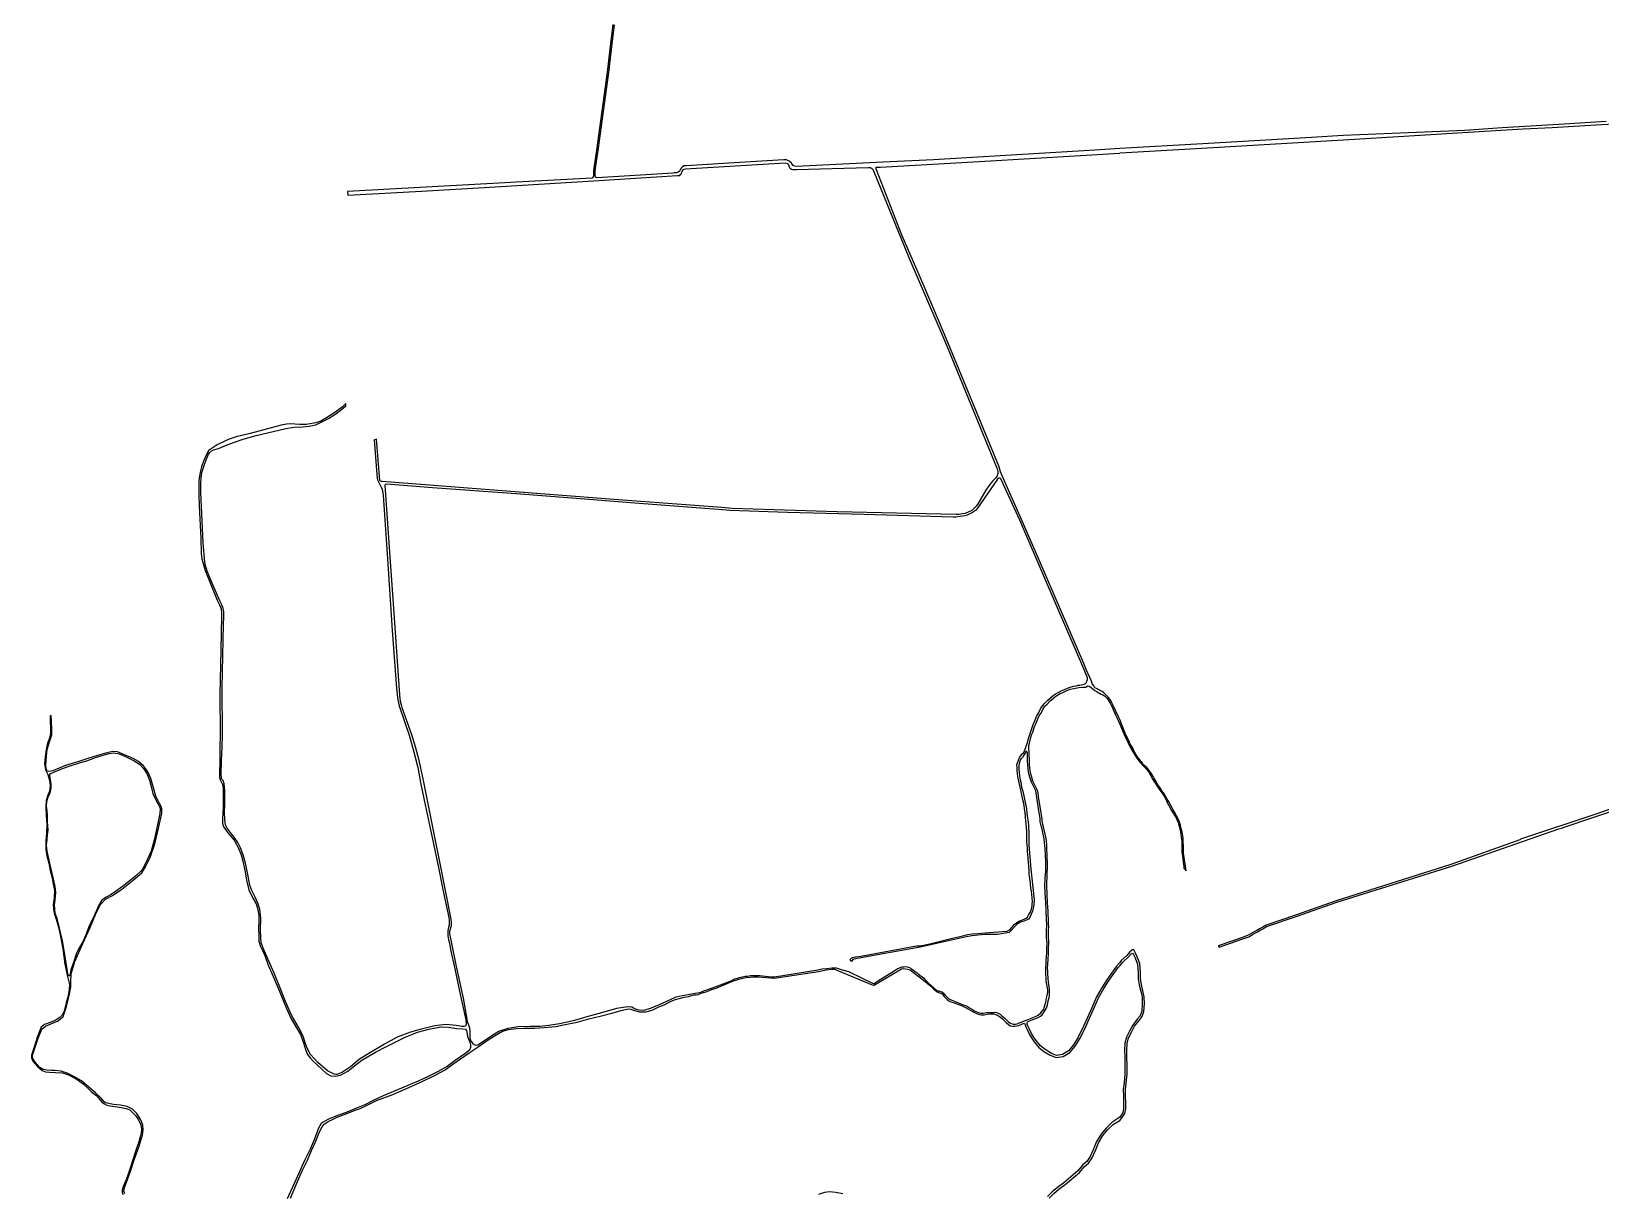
# Model space of a CAD drawing. Extents: x 0 to 349712, y 0 to 6275741.
# Drawn here: x 341252 to 344252, y 6269076 to 6271297 of the extents above; entities that cross this region are included whole.
import ezdxf

# ---------------------------------------------------------------- set-up
doc = ezdxf.new("R2010")
doc.units = 0
doc.header["$LTSCALE"] = 5
doc.layers.add('CALLES-URBANAS', color=6, linetype='Continuous')

msp = doc.modelspace()

# ---------------------------------------------------------------- linework, layer by layer
at = {"layer": 'CALLES-URBANAS'}
for points, elevation in [([(342363.9, 6271310.7), (342359.5, 6271274.2), (342353.1, 6271219.7), (342332.6, 6271070.2), (342327.8, 6271036.2), (342326.7, 6271029.2), (342326.6, 6271023.2), (342326.6, 6271021.2), (342326, 6271019.7), (342324.3, 6271017.2), (342178.9, 6271009.2), (342157.3, 6271007.7), (341856.8, 6270991.2), (341857, 6270984.2), (341998.3, 6270992.2), (342128.5, 6270999.7), (342326.6, 6271011.7), (342487.4, 6271021.7), (342490.1, 6271021.7), (342491.8, 6271022.2), (342493.5, 6271023.7), (342495.1, 6271025.7), (342495.4, 6271027.2), (342496.4, 6271029.7), (342497.7, 6271031.7), (342499, 6271033.2), (342500.5, 6271034.2), (342502.8, 6271034.7), (342693.1, 6271046.2), (342695.7, 6271045.7), (342698.2, 6271044.7), (342699.1, 6271043.2), (342700.1, 6271041.7), (342700.4, 6271040.2), (342701, 6271038.7), (342702.2, 6271036.2), (342703.7, 6271035.2), (342705.5, 6271034.2), (342708.1, 6271033.2), (342709.6, 6271033.2), (342712.5, 6271033.2), (342714.9, 6271033.2), (342851.8, 6271037.2), (342855.6, 6271037.2), (342858.3, 6271035.7), (342860.3, 6271034.7), (342861.2, 6271033.2), (342862, 6271030.7), (342929.8, 6270865.2), (342983.3, 6270740.7)], 26595), ([(343332.9, 6271073.7), (343285.5, 6271070.7), (342977, 6271051.7), (342880.1, 6271047.2), (342714.6, 6271039.2), (342712.1, 6271039.7), (342708.9, 6271041.2), (342705.3, 6271045.7), (342700.7, 6271049.7), (342696.1, 6271051.7), (342690.7, 6271052.2), (342595.7, 6271046.2), (342503.8, 6271040.7), (342499.6, 6271040.2), (342497.3, 6271038.7), (342495.1, 6271036.7), (342493.1, 6271034.2), (342491.9, 6271031.2), (342490.6, 6271029.7), (342488.5, 6271028.2), (342485.5, 6271027.2), (342480.9, 6271027.2), (342478.6, 6271026.7), (342334, 6271017.7), (342332.1, 6271018.2), (342330.8, 6271018.7), (342329.8, 6271020.7), (342329.8, 6271023.2), (342330, 6271028.7), (342331, 6271035.7), (342335.8, 6271069.7), (342356.3, 6271219.2), (342362.7, 6271273.7), (342367.1, 6271310.2)], 26594), ([(344263.1, 6271125.2), (344172.2, 6271119.2), (344064, 6271113.2), (343992.5, 6271108.2), (343884.9, 6271103.7), (343760.1, 6271098.2), (343699.9, 6271094.7), (343492.1, 6271082.7), (343332.9, 6271073.7)], 26651), ([(344298.6, 6271121.7), (344222.5, 6271116.7), (344159.9, 6271113.2), (344104.2, 6271110.7), (344030.3, 6271106.2), (343886.1, 6271097.2), (343760.9, 6271089.7), (343489.9, 6271073.7), (343345.2, 6271065.2), (343332.9, 6271064.7)], 26653), ([(342988.5, 6270740.7), (342957.5, 6270814.2), (342949.7, 6270832.2), (342917.3, 6270906.7), (342867.9, 6271032.7), (342866.7, 6271036.7), (342868, 6271037.7), (342869.5, 6271037.7), (342872.7, 6271038.2), (342875.8, 6271038.2), (343075.3, 6271049.7), (343332.9, 6271064.7)], 26596), ([(342983.3, 6270740.7), (343000.5, 6270700.7), (343098.9, 6270461.2), (343099.9, 6270456.2), (343100.1, 6270452.2), (343099.6, 6270450.2), (343098.8, 6270448.2), (343097.5, 6270445.7), (343095.7, 6270443.7), (343090.4, 6270438.2), (343083.9, 6270430.7), (343077.1, 6270420.2), (343061.3, 6270393.2), (343058.6, 6270390.2), (343050, 6270381.7), (343037.3, 6270375.7), (343032.2, 6270375.2), (343026, 6270373.7), (343020, 6270373.7), (342792.7, 6270379.2), (342592.1, 6270385.2), (342572.3, 6270387.2), (342383, 6270401.2), (342234.7, 6270412.7), (342046, 6270427.2), (341922.9, 6270437.2), (341921.5, 6270437.2), (341919.7, 6270437.7), (341918.6, 6270438.7), (341911.9, 6270517.7), (341907.6, 6270516.7), (341912.6, 6270450.2), (341913.5, 6270443.2), (341914.1, 6270440.2), (341915, 6270437.7), (341916.2, 6270435.2), (341921.6, 6270424.7), (341922.8, 6270421.7), (341923.6, 6270419.2), (341924.6, 6270410.7), (341933.1, 6270289.2), (341942.1, 6270152.2), (341950.3, 6270041.7), (341951.3, 6270030.7), (341952.1, 6270023.7), (341953.2, 6270017.2), (341954.6, 6270010.7), (341955.7, 6270006.2), (341974.2, 6269952.2), (341982.1, 6269924.7), (341990.8, 6269890.2), (341996.2, 6269861.7), (342003.2, 6269828.2), (342013, 6269783.2), (342021.3, 6269744.2), (342030.5, 6269699.2), (342038.2, 6269660.2), (342044.1, 6269632.7), (342050.3, 6269603.7), (342051.1, 6269597.2), (342051.2, 6269593.2), (342051, 6269589.2), (342049.6, 6269584.2), (342048.6, 6269578.7), (342048.3, 6269573.7), (342048.2, 6269568.7), (342049.8, 6269561.2), (342051.5, 6269554.7), (342053.6, 6269542.2), (342061.5, 6269505.2), (342070.8, 6269462.7), (342076.2, 6269436.7), (342083, 6269408.2), (342083.5, 6269399.7), (342083.1, 6269397.7), (342082.2, 6269396.2), (342079.9, 6269395.2), (342077.9, 6269395.2), (342075.4, 6269395.2), (342064.4, 6269397.2), (342044.6, 6269399.2), (342023.6, 6269396.7), (341997.3, 6269390.2), (341976.8, 6269384.2), (341951.8, 6269374.7), (341927.1, 6269361.7), (341903.5, 6269347.7), (341879.7, 6269332.7), (341862.1, 6269318.2), (341847, 6269308.2), (341841.5, 6269305.2), (341838.8, 6269304.2), (341836.5, 6269303.7), (341834.2, 6269303.7), (341830.8, 6269304.2), (341818.6, 6269310.7), (341799.6, 6269326.7), (341786.1, 6269341.7), (341779.3, 6269353.7), (341775.7, 6269364.2), (341772.6, 6269374.7), (341769.5, 6269381.7), (341762.9, 6269393.7), (341749.7, 6269417.2), (341737.9, 6269443.2), (341728.4, 6269467.2), (341716.1, 6269497.2), (341704.4, 6269524.7), (341696.3, 6269543.7), (341691.8, 6269555.2), (341691.1, 6269564.2), (341690.2, 6269580.2), (341690.6, 6269602.2), (341689.2, 6269619.7), (341685, 6269631.2), (341679.9, 6269642.7), (341673.5, 6269655.2), (341669.9, 6269665.2), (341666.6, 6269682.7), (341661.7, 6269707.2), (341657.4, 6269723.2), (341652.2, 6269736.7), (341647, 6269747.2), (341639.8, 6269757.2), (341632.2, 6269766.7), (341626.6, 6269774.2), (341623.6, 6269780.7), (341622.5, 6269784.7), (341621.8, 6269791.7), (341621.7, 6269803.7), (341621.9, 6269819.2), (341622.1, 6269831.2), (341621.9, 6269846.2), (341620.8, 6269859.2), (341618.7, 6269865.2), (341616, 6269868.7), (341614.8, 6269879.7), (341615.9, 6269903.2), (341616.8, 6269929.2), (341617.3, 6269953.7), (341617, 6270042.7), (341618.7, 6270134.2), (341619.4, 6270162.2), (341620, 6270178.7), (341619.9, 6270187.7), (341619, 6270194.2), (341616.4, 6270201.2), (341612.6, 6270209.2), (341599.7, 6270238.2), (341588.1, 6270265.7), (341585, 6270276.7), (341583.8, 6270282.7), (341580.6, 6270319.7), (341576.4, 6270416.2), (341575.9, 6270426.7), (341575.9, 6270433.7), (341576.7, 6270443.7), (341578.2, 6270454.2), (341581.6, 6270465.7), (341586.4, 6270478.7), (341590.8, 6270489.2), (341593.4, 6270492.7), (341596.1, 6270495.2), (341600.6, 6270497.7), (341609.7, 6270500.2), (341623.3, 6270505.7), (341638.9, 6270511.7), (341657.3, 6270517.7), (341681.9, 6270524.7), (341738.8, 6270538.2), (341754.6, 6270540.7), (341770.8, 6270541.7), (341783.3, 6270542.7), (341796.2, 6270545.7), (341804.9, 6270549.7), (341820.5, 6270557.7), (341832.6, 6270565.2), (341845.3, 6270574.7), (341853.5, 6270581.7), (341853.3, 6270586.2), (341846.4, 6270579.2), (341830.6, 6270567.7), (341816.2, 6270558.7), (341805.9, 6270552.7), (341796.1, 6270549.2), (341792.2, 6270548.7), (341785.1, 6270547.2), (341777.5, 6270546.2), (341764.9, 6270546.2), (341747.8, 6270547.2), (341739.9, 6270546.7), (341730, 6270544.7), (341670.4, 6270528.7), (341643.5, 6270522.2), (341630.5, 6270518.2), (341623.3, 6270514.7), (341607.7, 6270507.2), (341594, 6270498.2), (341591.7, 6270496.7), (341586.7, 6270488.7), (341581.2, 6270475.7), (341577.7, 6270465.2), (341574.7, 6270455.2), (341573.6, 6270447.2), (341572.6, 6270439.2), (341572.4, 6270425.2), (341572.6, 6270411.7), (341573, 6270390.2), (341575.9, 6270328.7), (341577.1, 6270299.7), (341578.3, 6270288.7), (341580.8, 6270280.2), (341584.6, 6270266.7), (341594, 6270243.2), (341607.6, 6270210.2), (341612.1, 6270201.2), (341613.9, 6270196.7), (341614.9, 6270193.7), (341615.3, 6270192.2), (341615.5, 6270186.2), (341615.6, 6270179.7), (341614.5, 6270114.7), (341612.8, 6270030.2), (341613.1, 6269954.7), (341612.5, 6269926.7), (341612.6, 6269900.2), (341611.7, 6269881.2), (341611.8, 6269871.2), (341613.6, 6269865.2), (341616, 6269861.7), (341617.6, 6269857.7), (341618.6, 6269851.7), (341618.6, 6269838.2), (341618.7, 6269816.7), (341618.3, 6269802.2), (341617.9, 6269793.2), (341617.5, 6269784.2), (341618.3, 6269780.7), (341620.1, 6269776.2), (341623.2, 6269771.7), (341628, 6269765.7), (341639.8, 6269751.2), (341647.7, 6269737.7), (341653.3, 6269723.2), (341656.7, 6269711.2), (341661.1, 6269690.7), (341663.7, 6269675.2), (341668, 6269656.7), (341675.6, 6269640.7), (341681.9, 6269629.7), (341685.2, 6269618.7), (341686.8, 6269606.7), (341687, 6269595.7), (341686.6, 6269582.7), (341686.9, 6269568.7), (341686.9, 6269558.7), (341690, 6269548.2), (341694.2, 6269540.7), (341698.6, 6269530.7), (341705.2, 6269512.7), (341712.3, 6269495.2), (341725.8, 6269464.2), (341739.7, 6269429.7), (341749.2, 6269409.7), (341757, 6269396.2), (341767, 6269379.7), (341772.2, 6269364.2), (341776.6, 6269351.2), (341780.3, 6269341.7), (341785.1, 6269335.2), (341791.8, 6269328.2), (341798.7, 6269322.2), (341808.2, 6269313.2), (341816.6, 6269305.2), (341825, 6269300.7), (341833.5, 6269300.2), (341842.9, 6269302.2), (341857, 6269310.2), (341870.2, 6269320.2), (341884.1, 6269331.2), (341910.1, 6269346.2), (341932.4, 6269357.7), (341965.3, 6269374.2), (341990.2, 6269384.2), (342011.9, 6269390.2), (342035.2, 6269394.7), (342049.6, 6269394.2), (342065.2, 6269391.7), (342077.1, 6269390.7), (342082.1, 6269390.2), (342084.3, 6269387.7), (342084.6, 6269384.2), (342086.3, 6269376.2), (342089, 6269368.7), (342090.9, 6269363.2), (342092, 6269359.7), (342092, 6269355.2), (342089.9, 6269350.2), (342081, 6269343.2), (342062.5, 6269330.2), (342047.1, 6269318.7), (342029.9, 6269309.2), (342010.7, 6269299.7), (341991.6, 6269290.7), (341976.1, 6269284.2), (341959.8, 6269277.2), (341940.2, 6269269.2), (341924.7, 6269262.7), (341905.4, 6269253.7), (341889.6, 6269245.7), (341873.9, 6269239.2), (341854.2, 6269230.7), (341837.5, 6269225.2), (341818.7, 6269217.2), (341810, 6269212.7), (341806.5, 6269209.7), (341801.3, 6269200.7), (341792.6, 6269178.7), (341785.2, 6269160.7), (341775.1, 6269140.2), (341766.9, 6269122.2), (341754.7, 6269095.2), (341741.5, 6269065.7)], 26909), ([(343332.9, 6269982.1), (343331.2, 6269986.2), (343319, 6270011.7), (343318, 6270013.7), (343315.9, 6270018.2), (343311.5, 6270024.2), (343307.9, 6270028.2), (343305, 6270030.7), (343302, 6270033.7), (343299.2, 6270035.7), (343294.5, 6270038.2), (343288.8, 6270041.2), (343285.6, 6270042.7), (343283.4, 6270046.2), (343280.1, 6270050.7), (343278.9, 6270055.7), (343276.1, 6270062.7), (343268.6, 6270077.7), (343264.5, 6270089.2), (343221.6, 6270187.7), (343177.6, 6270289.7), (343145.2, 6270364.7), (343110.7, 6270442.2), (343108.8, 6270446.5), (343107.1, 6270450.9), (343105.1, 6270455.7), (343102.4, 6270465.2), (343004.8, 6270701.7), (342988.5, 6270740.7)], 26901), ([(343217.9, 6270186.7), (343141.8, 6270363.2), (343105.9, 6270442.2), (343104.2, 6270443.2), (343101.9, 6270443.2), (343099.5, 6270441.7), (343067.9, 6270396.2), (343064.1, 6270390.7), (343061.2, 6270386.2), (343057.1, 6270381.7), (343053.6, 6270379.2), (343051.3, 6270377.7), (343047.9, 6270375.7), (343041, 6270372.7), (343036.6, 6270371.2), (343027.8, 6270370.2), (343019.7, 6270369.2), (343014.6, 6270369.2), (342844.1, 6270373.7), (342697.5, 6270377.7), (342587.6, 6270381.7), (342573.3, 6270383.2), (342397.5, 6270396.2), (342326, 6270401.7), (342178.9, 6270413.2), (342019.1, 6270425.2), (341930.9, 6270431.7), (341929.1, 6270431.2), (341927.9, 6270430.2), (341937, 6270302.2), (341945.5, 6270176.2), (341955.7, 6270029.2), (341956.6, 6270022.2), (341957.2, 6270017.2), (341959.2, 6270010.2), (341960.6, 6270005.2), (341978.7, 6269953.7), (341986, 6269930.7), (341992.3, 6269907.2), (342000.5, 6269868.7), (342019.1, 6269776.2), (342034.3, 6269700.7), (342052.8, 6269606.7), (342054.4, 6269599.7), (342054.8, 6269594.7), (342054.7, 6269590.7), (342054.6, 6269587.7), (342053.6, 6269583.7), (342052.7, 6269580.7), (342051.9, 6269577.2), (342051.8, 6269572.7), (342055.6, 6269554.2), (342063.7, 6269513.2), (342077.7, 6269449.7), (342085.6, 6269405.7), (342089.7, 6269392.7), (342090.6, 6269385.7), (342090.4, 6269380.7), (342090.4, 6269375.2), (342091.2, 6269370.2), (342093.5, 6269365.7), (342096.1, 6269362.2), (342100.1, 6269360.2), (342102.8, 6269359.7), (342105.6, 6269360.2), (342112.6, 6269364.7), (342132.7, 6269378.2), (342145.8, 6269386.2), (342163.8, 6269392.2), (342183.1, 6269395.2), (342205.9, 6269395.7), (342224.2, 6269396.2), (342241.5, 6269397.7), (342261.8, 6269401.2), (342291.1, 6269407.7), (342315.1, 6269414.2), (342342.8, 6269422.2), (342371.7, 6269430.2), (342391.6, 6269433.7), (342400.2, 6269432.7), (342406.3, 6269429.2), (342413.6, 6269427.2), (342423.9, 6269426.7), (342437.8, 6269430.7), (342458.6, 6269439.7), (342485.1, 6269451.7), (342496.5, 6269454.7), (342500.7, 6269455.2), (342521.3, 6269458.7), (342530, 6269460.2), (342535, 6269462.2), (342539.1, 6269464.2), (342543.6, 6269465.2), (342561.6, 6269471.7), (342574.6, 6269476.7), (342591.7, 6269483.2), (342597.1, 6269486.2), (342609.3, 6269489.7), (342616.9, 6269491.2), (342621.5, 6269491.7), (342627.8, 6269492.7), (342633.3, 6269492.7), (342636.5, 6269492.7), (342640.1, 6269492.7), (342645, 6269492.7), (342655.6, 6269491.7), (342660.9, 6269490.7), (342667.6, 6269490.2), (342672.7, 6269490.2), (342756, 6269503.7), (342764.2, 6269505.2), (342773.1, 6269506.2), (342782.6, 6269507.2), (342785.7, 6269507.2), (342790.9, 6269507.2), (342802.6, 6269503.7), (342814.2, 6269500.7), (342861.9, 6269477.2), (342863.7, 6269477.7), (342866, 6269479.2), (342870, 6269481.7), (342901.6, 6269501.7), (342907.2, 6269505.2), (342911.8, 6269507.7), (342917, 6269509.2), (342920.1, 6269509.5), (342923.2, 6269509.7), (342926.4, 6269509.3), (342929.1, 6269509), (342932.2, 6269507.7), (342933.7, 6269506.2), (342936.7, 6269504.2), (342941.7, 6269500.7), (342945.8, 6269497.7), (342948.5, 6269495.2), (342957.8, 6269488.2), (342960.3, 6269485.2), (342967, 6269478.7), (342979, 6269468.2), (342983.9, 6269463.7), (342986.2, 6269463.2), (342990.4, 6269462.2), (342993.3, 6269461.7), (342995.5, 6269459.7), (342997.3, 6269457.7), (342998.4, 6269455.7), (343002.3, 6269452.2), (343006.1, 6269448.2), (343008.5, 6269447.2), (343014, 6269444.7), (343019.6, 6269442.7), (343027.7, 6269439.2), (343033.4, 6269436.7), (343037.9, 6269435.2), (343041.8, 6269433.7), (343045.9, 6269431.2), (343051.2, 6269427.7), (343055, 6269425.2), (343058.2, 6269423.7), (343061, 6269422.7), (343064.8, 6269421.7), (343067.7, 6269420.7), (343072, 6269420.7), (343078.3, 6269422.2), (343081.6, 6269422.2), (343086.1, 6269422.2), (343091, 6269422.2), (343095.1, 6269422.7), (343099.5, 6269421.7), (343104.5, 6269418.7), (343107.9, 6269415.7), (343113.4, 6269411.2), (343115.8, 6269408.7), (343119.6, 6269404.7), (343122.7, 6269402.2), (343125.4, 6269401.2), (343130.2, 6269399.7), (343133.5, 6269399.8), (343137.1, 6269400.2), (343140.2, 6269401.6), (343142.9, 6269402.7), (343145.4, 6269403.7), (343149.2, 6269405.2), (343153.1, 6269406.7), (343157.9, 6269408.7), (343161, 6269410.2), (343166.8, 6269412.2), (343173.1, 6269415.2), (343177.3, 6269417.2), (343182, 6269421.2), (343184.7, 6269424.7), (343187.7, 6269428.7), (343188.8, 6269430.7), (343189.8, 6269435.2), (343191.9, 6269441.7), (343193.2, 6269449.2), (343194.3, 6269454.7), (343195.6, 6269460.7), (343195.4, 6269464.7), (343194.8, 6269469.2), (343193.6, 6269475.7), (343192.5, 6269482.2), (343192.1, 6269487.2), (343191.6, 6269495.7), (343191.6, 6269503.7), (343191.6, 6269510.2), (343192.1, 6269513.2), (343192.2, 6269521.2), (343193.6, 6269536.2), (343193.9, 6269545.2), (343194.4, 6269554.7), (343193.1, 6269565.2), (343193.2, 6269571.7), (343193.3, 6269577.7), (343193.8, 6269589.7), (343193.2, 6269600.7), (343191.8, 6269632.2), (343190.7, 6269650.7), (343190, 6269664.2), (343190.4, 6269679.2), (343191.6, 6269691.7), (343191.9, 6269697.7), (343191.5, 6269710.7), (343191.2, 6269722.2), (343190.6, 6269736.2), (343190, 6269740.7), (343188.6, 6269754.2), (343186.8, 6269763.2), (343184.6, 6269772.2), (343183.1, 6269778.7), (343181, 6269786.2), (343180.6, 6269793.7), (343178.6, 6269807.7), (343173.6, 6269837.2), (343172.4, 6269845.7), (343168.8, 6269853.7), (343164.3, 6269862.2), (343161.5, 6269869.7), (343159.1, 6269878.2), (343157.8, 6269887.2), (343157.1, 6269896.2), (343156.9, 6269902.7), (343156.7, 6269911.2), (343156.5, 6269917.7), (343155.4, 6269920.7), (343154.1, 6269921.2), (343153.4, 6269920.7), (343152.1, 6269917.7), (343149.5, 6269913.7), (343146.8, 6269909.7), (343145.2, 6269907.7), (343144.2, 6269906.7), (343142.1, 6269902.7), (343140.9, 6269898.2), (343140.2, 6269893.7), (343140.2, 6269891.7), (343140.3, 6269887.2), (343140.6, 6269880.7), (343141.6, 6269874.2), (343142.8, 6269866.7), (343143.7, 6269862.2), (343145.1, 6269852.7), (343147.5, 6269845.2), (343150.2, 6269833.2), (343151.1, 6269829.7), (343153.4, 6269817.7), (343154.6, 6269811.7), (343155.6, 6269803.2), (343158.5, 6269781.2), (343159.4, 6269760.7), (343159.3, 6269748.7), (343159.1, 6269742.7), (343159.7, 6269734.2), (343161, 6269719.7), (343161.9, 6269711.7), (343162.6, 6269702.7), (343169.4, 6269637.2), (343168.8, 6269627.7), (343167.6, 6269621.7), (343166.1, 6269615.7), (343163.8, 6269609.7), (343161.2, 6269603.7), (343158.5, 6269600.7), (343155.9, 6269599.2), (343149.5, 6269596.7), (343145.1, 6269595.2), (343143.6, 6269594.7), (343137.5, 6269591.7), (343134.7, 6269588.7), (343132, 6269585.7), (343124.2, 6269577.7), (343121.9, 6269575.2), (343103.3, 6269571.7), (343098.7, 6269571.2), (343088, 6269571.2), (343074.8, 6269571.2), (343050.4, 6269568.7), (343036.6, 6269566.2), (343019.7, 6269562.2), (342951.3, 6269547.2), (342830.7, 6269525.2), (342822.6, 6269523.2), (342819.9, 6269519.7), (342816.8, 6269522.7), (342820.3, 6269526.2), (342822.7, 6269527.2), (342827.6, 6269528.2), (342829.2, 6269528.2), (342838.3, 6269529.7), (342944.6, 6269549.2), (342950.6, 6269549.7), (342961.2, 6269551.7), (342972.6, 6269554.2), (343016, 6269564.7), (343032.9, 6269568.7), (343042.8, 6269571.2), (343051.1, 6269572.2), (343061.5, 6269573.2), (343075.9, 6269574.2), (343117.3, 6269577.7), (343122.7, 6269580.2), (343126.7, 6269584.2), (343128.8, 6269587.2), (343131.2, 6269590.2), (343135.4, 6269593.2), (343140.1, 6269596.7), (343144.1, 6269598.2), (343150.5, 6269600.2), (343154, 6269602.2), (343156.5, 6269604.2), (343158.8, 6269608.2), (343161.7, 6269613.2), (343164.5, 6269619.7), (343165.6, 6269625.7), (343165.8, 6269629.7), (343166, 6269633.7), (343165.7, 6269641.2), (343164, 6269654.2), (343162.9, 6269659.7), (343162.2, 6269667.2), (343162.2, 6269669.2), (343160.1, 6269687.2), (343159.6, 6269693.2), (343158.1, 6269717.2), (343156.7, 6269730.2), (343156.5, 6269737.2), (343155.5, 6269747.7), (343155.4, 6269758.7), (343155.3, 6269767.2), (343154.9, 6269777.2), (343153.6, 6269788.7), (343153.1, 6269794.7), (343152.8, 6269798.7), (343151.8, 6269807.7), (343149.8, 6269821.7), (343148, 6269828.7), (343146.6, 6269834.7), (343145.2, 6269840.7), (343144.3, 6269844.2), (343142.5, 6269852.7), (343141.1, 6269858.7), (343138.9, 6269869.7), (343137.7, 6269877.7), (343137.1, 6269885.2), (343136.7, 6269891.2), (343136.5, 6269896.2), (343137.3, 6269899.2), (343139.2, 6269904.7), (343141.3, 6269909.2), (343144.1, 6269912.7), (343145.9, 6269915.7), (343149.4, 6269919.2), (343152.2, 6269925.2), (343153.4, 6269928.7), (343154.3, 6269931.2), (343155.9, 6269936.2), (343159.1, 6269947.7), (343162.8, 6269959.2), (343167.1, 6269970.7), (343171.2, 6269981.2), (343174.1, 6269987.7), (343177.7, 6269994.2), (343181.7, 6270002.7), (343185.5, 6270008.2), (343189.2, 6270012.7), (343193.2, 6270016.7), (343195.8, 6270019.2), (343200.7, 6270023.7), (343205.8, 6270027.7), (343211.2, 6270031.7), (343215.2, 6270033.7), (343221.2, 6270036.7), (343227.4, 6270039.7), (343233.2, 6270042.2), (343238.2, 6270044.2), (343244.7, 6270045.7), (343250.2, 6270046.7), (343253.6, 6270047.7), (343256.5, 6270047.7), (343260, 6270048.2), (343265.3, 6270049.7), (343267.8, 6270050.7), (343269.5, 6270052.7), (343270.4, 6270055.2), (343271.2, 6270058.7), (343271.4, 6270060.2), (343271.3, 6270061.7), (343262.4, 6270083.7), (343217.9, 6270186.7)], 26903), ([(343332.9, 6269517.7), (343326.8, 6269510.7), (343317.2, 6269497.2), (343308.4, 6269484.2), (343299.2, 6269470.2), (343288.5, 6269452.2), (343279.5, 6269431.2), (343271.5, 6269412.7), (343264.3, 6269397.2), (343253.6, 6269375.2), (343244.7, 6269360.2), (343235, 6269348.7), (343223.3, 6269341.7), (343212.4, 6269339.7), (343202.3, 6269343.7), (343190.3, 6269351.2), (343181.5, 6269358.2), (343173, 6269368.2), (343168.1, 6269375.7), (343164.3, 6269382.2), (343159.7, 6269391.7), (343157.2, 6269396.7), (343156.2, 6269399.7), (343156.1, 6269401.7), (343156.6, 6269404.2), (343163.7, 6269407.2), (343172.5, 6269410.7), (343177.3, 6269412.7), (343181.5, 6269415.2), (343184.5, 6269417.7), (343187.2, 6269421.2), (343192.4, 6269429.7), (343195, 6269436.2), (343196.4, 6269444.2), (343198.1, 6269450.7), (343198.7, 6269454.2), (343198.6, 6269465.7), (343198.4, 6269471.7), (343196.8, 6269480.2), (343196, 6269487.7), (343195.7, 6269495.7), (343195.4, 6269501.2), (343195.2, 6269506.7), (343195.8, 6269515.2), (343196.1, 6269523.2), (343196.9, 6269534.7), (343197.1, 6269543.7), (343197.2, 6269556.7), (343196.8, 6269568.2), (343197, 6269578.7), (343197.2, 6269586.2), (343197.1, 6269590.2), (343196.7, 6269601.2), (343196.4, 6269608.7), (343196.1, 6269616.2), (343195.2, 6269631.7), (343193.6, 6269663.7), (343193.5, 6269671.7), (343194.2, 6269679.7), (343194.4, 6269687.2), (343195, 6269700.2), (343194.9, 6269709.2), (343194.4, 6269716.7), (343193.6, 6269740.7), (343192.7, 6269750.7), (343191.3, 6269760.2), (343189.1, 6269768.7), (343187.3, 6269777.2), (343185.6, 6269784.2), (343183.8, 6269796.2), (343177.7, 6269835.2), (343176.8, 6269841.7), (343175.5, 6269846.2), (343172.9, 6269852.7), (343167.1, 6269864.2), (343164.1, 6269873.7), (343162.7, 6269880.2), (343161.4, 6269889.7), (343160.6, 6269895.2), (343160.2, 6269906.7), (343159.9, 6269912.7), (343159.9, 6269919.2), (343159.1, 6269927.2), (343159.4, 6269932.2), (343161, 6269939.7), (343164.4, 6269952.7), (343166.6, 6269957.7), (343169.6, 6269966.7), (343171.4, 6269971.2), (343172.8, 6269973.7), (343176.3, 6269983.2), (343179.9, 6269990.2), (343182.8, 6269994.2), (343185.7, 6270001.2), (343189.9, 6270007.7), (343194.2, 6270011.7), (343199.1, 6270017.2), (343202.6, 6270019.7), (343210.7, 6270026.7), (343219.1, 6270031.7), (343224.3, 6270033.7), (343230.7, 6270036.7), (343238.5, 6270040.2), (343245, 6270041.2), (343254.6, 6270043.2), (343262.6, 6270043.7), (343267.9, 6270044.2), (343271.9, 6270046.2), (343274.4, 6270045.7), (343277.8, 6270043.7), (343279.9, 6270042.3), (343282.5, 6270040.2), (343285.1, 6270037.7), (343290, 6270034.7), (343297.3, 6270030.7), (343300.5, 6270029.2), (343304, 6270027.2), (343308.5, 6270023.2), (343310.6, 6270019.7), (343311.8, 6270018.2), (343314.9, 6270013.2), (343318.4, 6270005.7), (343325, 6269991.2), (343327.7, 6269985.7), (343332.9, 6269973.2)], 26904), ([(341431.1, 6269075.7), (341428.7, 6269080.7), (341430.8, 6269089.2), (341435.6, 6269100.7), (341442.2, 6269120.7), (341448.7, 6269140.2), (341458.1, 6269166.7), (341462, 6269180.2), (341464.6, 6269187.7), (341465.7, 6269198.2), (341465.1, 6269206.7), (341461.5, 6269216.7), (341453.7, 6269228.7), (341445.5, 6269237.2), (341435.5, 6269242.2), (341422.9, 6269244.7), (341409.4, 6269246.2), (341394.1, 6269249.2), (341391.6, 6269251.2), (341385.6, 6269258.2), (341374.7, 6269268.2), (341357.5, 6269283.2), (341347.8, 6269291.2), (341333.3, 6269299.7), (341320.7, 6269306.2), (341309.4, 6269309.7), (341296.9, 6269311.2), (341290.4, 6269311.2), (341281.8, 6269311.7), (341274.5, 6269313.2), (341268.4, 6269317.2), (341259.7, 6269327.2), (341256.2, 6269332.2), (341254.4, 6269335.7), (341254.4, 6269340.7), (341259.1, 6269353.7), (341264.9, 6269372.7), (341272.4, 6269390.2), (341278.9, 6269395.7), (341288.1, 6269399.7), (341303.3, 6269406.2), (341313.1, 6269414.7), (341319.4, 6269433.7), (341324.3, 6269453.7), (341327.6, 6269470.2), (341327.4, 6269481.2), (341328.1, 6269496.2), (341335.1, 6269519.7), (341350.7, 6269554.2), (341364.3, 6269584.7), (341375.1, 6269609.2), (341384.4, 6269628.2), (341393.9, 6269638.7), (341407.4, 6269645.7), (341425.1, 6269657.7), (341447.5, 6269675.7), (341463.3, 6269689.2), (341470.4, 6269700.2), (341479.2, 6269718.2), (341488.3, 6269744.2), (341496.1, 6269776.7), (341501.5, 6269802.7), (341501.6, 6269811.2), (341500.2, 6269815.7), (341497.1, 6269821.7), (341490.2, 6269835.7), (341485.7, 6269851.7), (341480.4, 6269869.2), (341474.2, 6269883.2), (341466.7, 6269893.7), (341457.3, 6269901.7), (341446.5, 6269907.7), (341430.1, 6269914.7), (341416.9, 6269920.2), (341408.2, 6269921.2), (341396.2, 6269918.2), (341382.8, 6269914.7), (341362.1, 6269908.2), (341342.8, 6269901.7), (341317.6, 6269894.2), (341293, 6269884.2), (341285.8, 6269882.7), (341282.9, 6269883.2), (341281.3, 6269886.2), (341280.1, 6269892.7), (341280.3, 6269904.2), (341282.4, 6269924.7), (341287.1, 6269939.7), (341291, 6269952.7), (341291, 6269965.2), (341290.3, 6269989.7), (341288.2, 6269989.2), (341288.9, 6269955.2), (341286.7, 6269946.2), (341283.3, 6269936.7), (341280.4, 6269924.7), (341278.3, 6269910.7), (341277.6, 6269897.2), (341279.2, 6269886.2), (341283.4, 6269876.7), (341286.8, 6269865.7), (341287.9, 6269855.2), (341286.8, 6269845.2), (341283.7, 6269837.2), (341280.2, 6269827.2), (341279.7, 6269814.7), (341280.6, 6269798.7), (341281.6, 6269780.7), (341281.2, 6269765.2), (341279.7, 6269750.2), (341279.9, 6269733.2), (341281.8, 6269721.7), (341285.5, 6269707.2), (341288.4, 6269693.7), (341291.9, 6269679.2), (341294.1, 6269667.2), (341296.1, 6269656.2), (341295.7, 6269641.2), (341294, 6269628.2), (341294.7, 6269619.7), (341295.5, 6269611.7), (341299.6, 6269600.7), (341303.9, 6269585.2), (341308.1, 6269567.2), (341312.4, 6269543.7), (341316.4, 6269514.2), (341321.2, 6269490.7), (341325.3, 6269475.7), (341324.3, 6269465.7), (341322.3, 6269453.7), (341318.9, 6269440.7), (341314.7, 6269424.7), (341310.9, 6269416.7), (341305.5, 6269411.7), (341298.8, 6269407.7), (341288.4, 6269403.2), (341277.5, 6269399.2), (341271.2, 6269393.7), (341267.5, 6269386.2), (341263, 6269374.2), (341257.3, 6269355.7), (341252.5, 6269340.2), (341252.2, 6269335.2), (341255, 6269328.7), (341263.9, 6269318.7), (341273, 6269311.2), (341279, 6269308.7), (341286.6, 6269307.7), (341298, 6269307.2), (341311.8, 6269306.7), (341322.9, 6269303.2), (341339.6, 6269293.7), (341351.1, 6269285.7), (341360.6, 6269276.7), (341367.4, 6269270.7), (341377.1, 6269262.7), (341387.2, 6269250.7), (341392, 6269247.2), (341396.4, 6269245.2), (341402.2, 6269243.7), (341412.3, 6269242.2), (341424.1, 6269240.7), (341433.2, 6269238.7), (341440.3, 6269235.7), (341445.1, 6269231.7), (341451.1, 6269225.2), (341457.3, 6269216.7), (341461.5, 6269207.2), (341462.5, 6269199.2), (341461.9, 6269191.7), (341460.5, 6269184.2), (341457.4, 6269174.7), (341453.7, 6269164.2), (341450.7, 6269154.7), (341446.2, 6269140.7), (341441.6, 6269126.7), (341436.8, 6269111.2), (341432.8, 6269100.7), (341428.6, 6269090.7), (341425.9, 6269082.7), (341425.5, 6269078.7), (341427.1, 6269074.2)], 26905), ([(343332.9, 6269973.2), (343341.2, 6269953.7), (343348.5, 6269938.7), (343352.2, 6269930.2), (343354.4, 6269927.2), (343360.5, 6269916.2), (343365.8, 6269908.2), (343369.5, 6269903.2), (343371.9, 6269899.7), (343378.4, 6269892.7), (343384.1, 6269887.2), (343388.6, 6269881.2), (343392.6, 6269874.7), (343396.6, 6269867.2), (343398.4, 6269864.2), (343401.7, 6269859.7), (343403.1, 6269856.7), (343404.3, 6269854.7), (343408.3, 6269848.7), (343416.8, 6269837.2), (343421, 6269829.7), (343423.9, 6269823.2), (343428.6, 6269814.7), (343431, 6269810.2), (343435.8, 6269802.2), (343439.6, 6269796.2), (343442.2, 6269790.7), (343444.5, 6269785.2), (343446.7, 6269778.2), (343449.1, 6269767.2), (343450.7, 6269757.2), (343451.5, 6269749.2), (343451.8, 6269733.7), (343452, 6269728.7), (343453, 6269721.2), (343454.6, 6269708.7), (343455.5, 6269701.7), (343455.7, 6269697.7), (343459.9, 6269692.7), (343458.1, 6269706.2), (343457, 6269713.2), (343455.9, 6269718.7), (343455.5, 6269722.7), (343455.2, 6269726.2), (343455, 6269730.7), (343455, 6269736.2), (343454.8, 6269740.7), (343454.6, 6269748.2), (343454.1, 6269753.7), (343453.4, 6269759.7), (343452.2, 6269766.7), (343450.6, 6269773.7), (343450.1, 6269776.2), (343449.1, 6269780.2), (343447.5, 6269785.7), (343445.5, 6269791.2), (343444.4, 6269793.2), (343441.5, 6269798.2), (343440.8, 6269799.2), (343437.8, 6269804.7), (343435, 6269809.2), (343433.6, 6269811.7), (343429.9, 6269818.7), (343426.2, 6269825.7), (343425, 6269828.2), (343421.9, 6269833.2), (343419.5, 6269838.2), (343416.6, 6269842.2), (343413.8, 6269845.7), (343410.1, 6269851.2), (343407.4, 6269855.2), (343405.2, 6269858.7), (343401.3, 6269865.2), (343399.7, 6269868.7), (343398.4, 6269870.7), (343397, 6269873.2), (343395.2, 6269876.2), (343392, 6269881.2), (343389.4, 6269884.7), (343386.8, 6269887.7), (343384.7, 6269890.2), (343381.8, 6269892.7), (343376.8, 6269898.2), (343375.7, 6269899.7), (343374.2, 6269901.2), (343372, 6269904.2), (343368.8, 6269908.2), (343366.4, 6269911.7), (343364.7, 6269914.7), (343362, 6269919.2), (343359.4, 6269924.2), (343357.2, 6269928.7), (343354.7, 6269932.2), (343352.5, 6269936.2), (343350.8, 6269940.7), (343349.6, 6269943.2), (343347.3, 6269947.7), (343345.1, 6269952.2), (343343.5, 6269955.7), (343341.6, 6269960.2), (343332.9, 6269982.1)], 26926), ([(341297.1, 6269620.3), (341296.2, 6269627.2), (341297.9, 6269638.2), (341298.8, 6269651.7), (341297.4, 6269663.2), (341294.7, 6269676.7), (341291.5, 6269690.7), (341288.3, 6269704.2), (341285.2, 6269719.2), (341282.6, 6269730.7), (341281.3, 6269741.7), (341282.1, 6269752.7), (341283.1, 6269761.7), (341284, 6269770.7), (341282.9, 6269786.2), (341283.3, 6269798.2), (341282.3, 6269807.7), (341281.1, 6269816.2), (341281.7, 6269825.2), (341283.9, 6269832.2), (341286.4, 6269837.7), (341288.7, 6269844.7), (341290, 6269851.7), (341290.2, 6269858.2), (341288.7, 6269867.7), (341287.3, 6269874.7), (341287.1, 6269876.1), (341287.5, 6269877.2), (341288.6, 6269878.6), (341290.6, 6269879.7), (341311.4, 6269888.7), (341324.5, 6269893.2), (341345.8, 6269899.7), (341358.5, 6269903.2), (341374.5, 6269909.2), (341389.5, 6269914.2), (341400.8, 6269917.2), (341409.7, 6269918.2), (341420.1, 6269916.7), (341432.4, 6269911.2), (341448.8, 6269903.2), (341459.2, 6269896.7), (341466.7, 6269888.7), (341472.7, 6269879.2), (341477.8, 6269866.2), (341481.1, 6269854.2), (341484.7, 6269840.7), (341489.6, 6269829.7), (341494.1, 6269821.7), (341497.5, 6269814.2), (341498.5, 6269810.7), (341498.1, 6269802.7), (341493.6, 6269780.7), (341487.2, 6269751.2), (341481.2, 6269730.7), (341471.1, 6269708.2), (341464.1, 6269694.7), (341451, 6269682.7), (341438.5, 6269672.2), (341428.8, 6269664.7), (341415.1, 6269654.7), (341404.9, 6269647.7), (341395, 6269642.7), (341386.8, 6269636.7), (341380.6, 6269625.7), (341372, 6269606.7), (341363.5, 6269588.7), (341356, 6269570.7), (341351.3, 6269558.7), (341344.6, 6269547.7), (341338.7, 6269535.2), (341332.7, 6269517.7), (341327.7, 6269503.7), (341325.9, 6269492.7), (341323.5, 6269491.7), (341322, 6269496.2), (341319.1, 6269512.2), (341315.1, 6269540.7), (341311.5, 6269559.2), (341307.4, 6269577.2), (341304.2, 6269591.7), (341301.5, 6269601.7), (341297.6, 6269611.2), (341297.1, 6269620.3)], 26902), ([(344299.6, 6269820.7), (344243.3, 6269801.2), (344099.5, 6269753.2), (344097.8, 6269752.2), (343966, 6269704.7), (343746.9, 6269635.7), (343669.3, 6269608.2), (343612.7, 6269588.7), (343606.3, 6269585.2), (343601.4, 6269582.7), (343594.9, 6269578.7), (343587.5, 6269574.7), (343578.5, 6269569.7), (343567.6, 6269565.2), (343525.2, 6269550.7), (343521.3, 6269549.2), (343523.2, 6269546.7), (343568.6, 6269562.7), (343579.7, 6269566.7), (343589, 6269572.2), (343596.4, 6269576.2), (343602.9, 6269580.2), (343607.8, 6269582.7), (343613.9, 6269586.2), (343670.3, 6269605.7), (343747.9, 6269633.2), (343967.7, 6269701.7), (344172.3, 6269773.2), (344178.2, 6269774.7), (344181, 6269775.7), (344296.3, 6269814.7)], 26941), ([(343332.9, 6269215.7), (343337.9, 6269221.2), (343342.8, 6269228.7), (343344.6, 6269238.2), (343344.7, 6269249.2), (343344.3, 6269262.7), (343343.8, 6269274.7), (343345.5, 6269287.2), (343347.3, 6269304.2), (343347.3, 6269320.2), (343346.9, 6269337.2), (343346.6, 6269350.2), (343347.1, 6269362.7), (343350, 6269373.7), (343355.7, 6269384.2), (343361.5, 6269395.7), (343370, 6269406.7), (343375.7, 6269414.2), (343379.4, 6269423.7), (343380.4, 6269438.7), (343380, 6269452.2), (343377.3, 6269463.7), (343374.6, 6269475.7), (343372.6, 6269486.7), (343372.6, 6269498.2), (343371.2, 6269515.7), (343366.4, 6269528.2), (343363.2, 6269535.2), (343360.6, 6269540.7), (343358.2, 6269542.7), (343352.4, 6269538.2), (343346.6, 6269531.2), (343335.9, 6269521.2), (343332.9, 6269517.7)], 26936), ([(343332.9, 6269511.2), (343338.7, 6269518.2), (343349.5, 6269528.2), (343355.1, 6269534.1), (343357.6, 6269535.6), (343359.2, 6269533.2), (343362.4, 6269526.7), (343366.9, 6269514.7), (343368.3, 6269497.7), (343368.2, 6269486.2), (343370.4, 6269474.7), (343373.1, 6269462.7), (343375.6, 6269451.7), (343376.1, 6269438.7), (343375.1, 6269424.7), (343372.3, 6269415.7), (343366.6, 6269409.2), (343357.8, 6269397.7), (343351.9, 6269386.2), (343346, 6269375.2), (343342.7, 6269363.2), (343342.2, 6269350.2), (343342.6, 6269337.2), (343343, 6269320.2), (343343, 6269304.2), (343341.2, 6269287.7), (343339.5, 6269274.7), (343340, 6269262.7), (343340.4, 6269249.2), (343340.2, 6269238.7), (343338.7, 6269230.2), (343334.5, 6269223.7), (343332.9, 6269222.2)], 26934), ([(341747.8, 6269067.2), (341760.7, 6269099.2), (341770.6, 6269120.7), (341779.9, 6269139.7), (341787.7, 6269158.2), (341795.9, 6269176.2), (341802.7, 6269192.7), (341808.1, 6269203.7), (341811.9, 6269208.7), (341819.7, 6269213.7), (341828.1, 6269217.7), (341836.6, 6269221.7), (341855.6, 6269229.2), (341873, 6269235.7), (341880.8, 6269238.7), (341893.1, 6269244.2), (341912.1, 6269253.7), (341943, 6269265.2), (341973.9, 6269278.7), (341999.4, 6269290.2), (342025.4, 6269302.7), (342043.3, 6269312.7), (342058.1, 6269323.2), (342072.7, 6269333.7), (342090.9, 6269346.2), (342108.4, 6269357.7), (342122, 6269367.2), (342137.4, 6269377.2), (342153.2, 6269386.2), (342164.3, 6269389.7), (342179.9, 6269391.7), (342194.1, 6269392.2), (342215, 6269392.2), (342232.9, 6269393.2), (342254.7, 6269395.2), (342269.8, 6269398.2), (342295.9, 6269403.7), (342317.9, 6269409.7), (342339.6, 6269415.2), (342362, 6269420.7), (342382.3, 6269426.7), (342390.9, 6269428.7), (342394.6, 6269429.2), (342398, 6269428.7), (342402.7, 6269426.7), (342414.7, 6269423.2), (342426.7, 6269423.2), (342439.2, 6269426.7), (342452, 6269432.7), (342462, 6269436.7), (342475.3, 6269443.7), (342483.4, 6269446.7), (342493.1, 6269449.2), (342500.2, 6269451.2), (342508.3, 6269452.7), (342512.1, 6269454.2), (342519.3, 6269455.7), (342523, 6269455.7), (342527.6, 6269456.7), (342532.1, 6269458.7), (342537.4, 6269460.2), (342544.1, 6269462.2), (342552.5, 6269465.7), (342561.7, 6269468.7), (342570.4, 6269472.2), (342586.7, 6269479.2), (342594.7, 6269482.7), (342604.8, 6269485.7), (342615, 6269488.2), (342619.1, 6269488.7), (342626.2, 6269489.7), (342633.1, 6269490.2), (342638, 6269490.2), (342641.4, 6269490.2), (342650.3, 6269489.7), (342665.2, 6269488.2), (342671.1, 6269487.7), (342676.8, 6269488.2), (342757.4, 6269500.7), (342771.8, 6269503.7), (342782.6, 6269504.7), (342787.6, 6269504.7), (342859.6, 6269474.7), (342863.3, 6269474.2), (342868.9, 6269477.2), (342915.5, 6269505.2), (342919.5, 6269506.2), (342923.5, 6269505.7), (342927.1, 6269504.7), (342929.6, 6269504.2), (342933.2, 6269502.7), (342957.6, 6269483.7), (342968.5, 6269474.7), (342976, 6269467.7), (342980.1, 6269464.7), (342984.2, 6269461.7), (342986.3, 6269460.2), (342989.1, 6269459.7), (342990.8, 6269459.2), (342992.7, 6269458.7), (342994.2, 6269457.2), (342997, 6269453.2), (343000.9, 6269448.7), (343002.8, 6269446.7), (343006, 6269444.2), (343010, 6269442.7), (343014.6, 6269441.2), (343030.3, 6269435.2), (343039.5, 6269431.2), (343053, 6269423.2), (343059.1, 6269420.2), (343064.9, 6269418.2), (343068.1, 6269417.7), (343073.6, 6269417.7), (343079.6, 6269418.7), (343086.2, 6269419.2), (343092, 6269419.2), (343095.4, 6269418.2), (343099.1, 6269417.2), (343101.3, 6269415.7), (343105.3, 6269413.2), (343109, 6269410.2), (343114.2, 6269404.7), (343116, 6269402.7), (343121.2, 6269398.7), (343124.2, 6269396.7), (343128.8, 6269395.7), (343132.4, 6269395.7), (343140.1, 6269397.2), (343147.3, 6269400.2), (343150.9, 6269401.5), (343151.9, 6269398.7), (343153.2, 6269394.7), (343155.8, 6269389.7), (343160.5, 6269380.2), (343164.3, 6269373.7), (343169.5, 6269365.7), (343178.4, 6269355.2), (343187.7, 6269347.7), (343200.2, 6269340.2), (343211.7, 6269335.7), (343224.6, 6269337.7), (343237.6, 6269345.7), (343248.1, 6269357.7), (343257.2, 6269372.7), (343268.1, 6269395.2), (343275.4, 6269411.2), (343283.4, 6269429.7), (343292.3, 6269450.2), (343302.8, 6269467.7), (343311.8, 6269481.7), (343320.6, 6269494.7), (343330, 6269508.2), (343332.9, 6269511.2)], 26908), ([(343332.9, 6269222.2), (343329.2, 6269219.2), (343318.1, 6269211.7), (343306.9, 6269200.7), (343297.5, 6269189.2), (343288.6, 6269175.2), (343282.5, 6269159.7), (343276.7, 6269146.7), (343270.3, 6269137.2), (343262.1, 6269130.2), (343252.8, 6269119.2), (343226.3, 6269096.2), (343214.1, 6269087.7), (343204, 6269079.2), (343195.1, 6269070.2)], 26908), ([(343198.3, 6269067.2), (343207, 6269076.2), (343216.8, 6269084.2), (343229, 6269093.2), (343255.8, 6269116.2), (343265.1, 6269127.2), (343273.4, 6269134.2), (343280.4, 6269144.2), (343286.5, 6269158.2), (343292.5, 6269173.2), (343301, 6269187.2), (343310.1, 6269198.2), (343320.8, 6269208.7), (343332.9, 6269215.7)], 26907), ([(342803.4, 6269075.7), (342790, 6269078.2), (342777.8, 6269079.2), (342768.5, 6269077.7), (342757.1, 6269074.2)], 26908)]:
    msp.add_lwpolyline(points, dxfattribs=dict(at, elevation=elevation))

doc.saveas('drawing.dxf')
